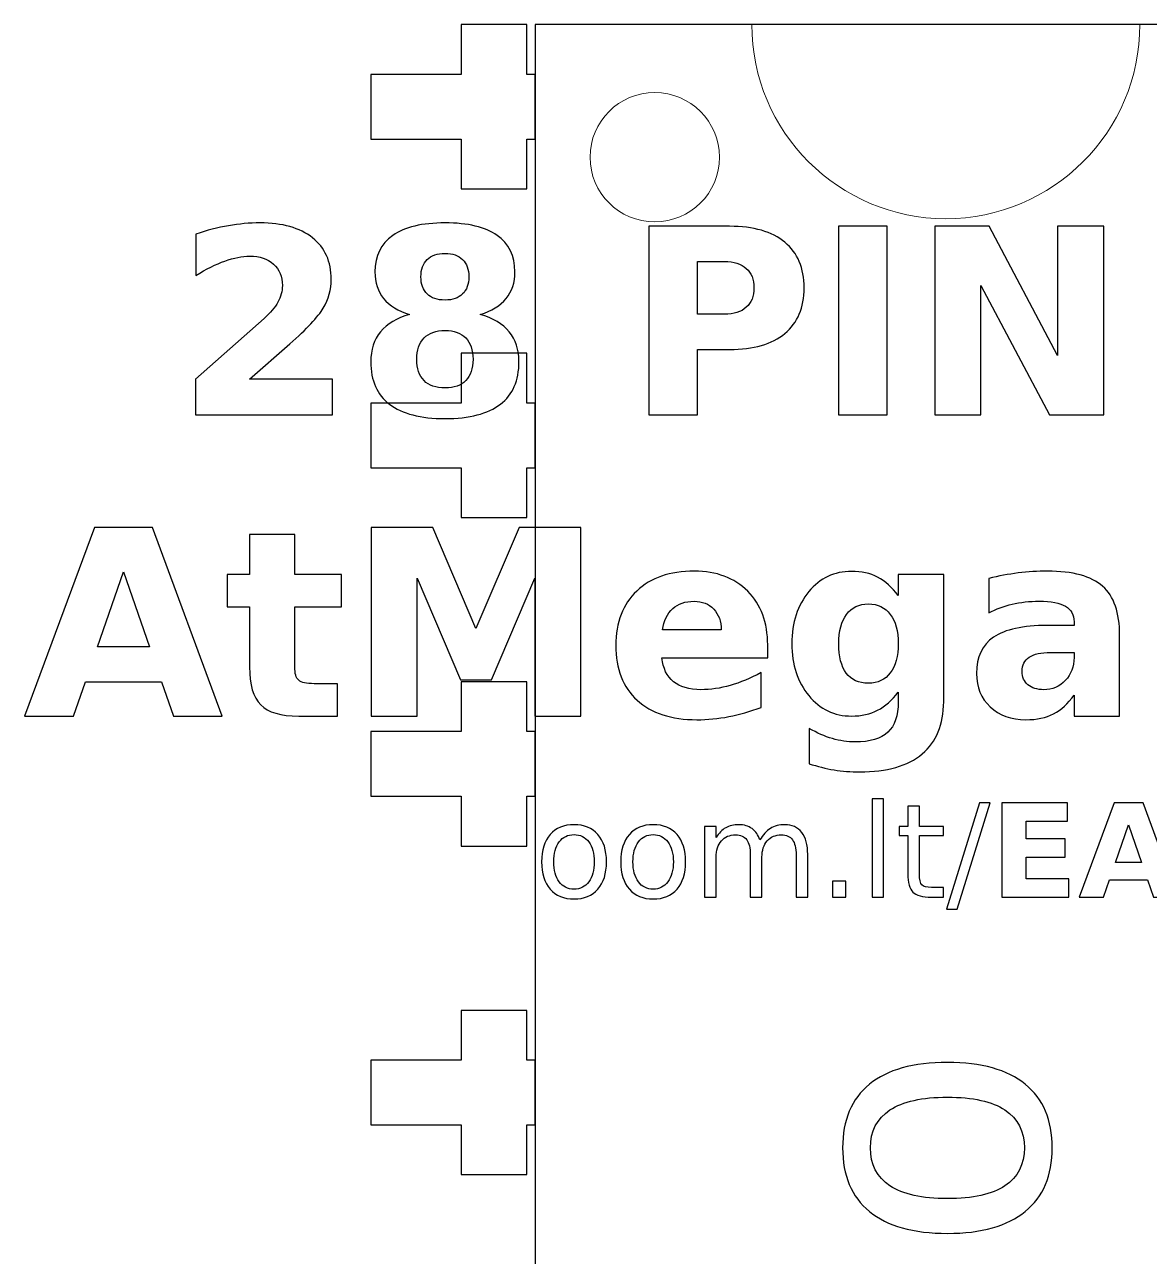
# Model space of a CAD drawing. Header units: centimetres. Extents: x -11.21 to -9.79, y -16.56 to -13.14.
# Drawn here: x -11.212 to -10.343, y -14.088 to -13.135 of the extents above; entities that cross this region are included whole.
import ezdxf

# ---------------------------------------------------------------- set-up
doc = ezdxf.new("R2010")
doc.units = ezdxf.units.CM
doc.header["$MEASUREMENT"] = 0
doc.layers.add('Layer 1', color=7, linetype='Continuous')

msp = doc.modelspace()

# ---------------------------------------------------------------- linework, layer by layer
at = {"layer": 'Layer 1', "color": 250, "lineweight": 9}
msp.add_ellipse((-10.725, -13.2379), major_axis=(0.05, 0), ratio=0.9998, dxfattribs=at)
at = {"layer": 'Layer 1', "color": 250, "lineweight": 25}
for points, knots in [([(-10.82385, -13.26242), (-10.82385, -13.26242), (-10.87465, -13.26242), (-10.87465, -13.26242), (-10.87465, -13.26242), (-10.87465, -13.26242), (-10.87465, -13.22392), (-10.87465, -13.22392), (-10.87465, -13.22392), (-10.87465, -13.22392), (-10.9445, -13.22392), (-10.9445, -13.22392), (-10.9445, -13.22392), (-10.9445, -13.22392), (-10.9445, -13.17392), (-10.9445, -13.17392), (-10.9445, -13.17392), (-10.9445, -13.17392), (-10.87465, -13.17392), (-10.87465, -13.17392), (-10.87465, -13.17392), (-10.87465, -13.17392), (-10.87465, -13.13542), (-10.87465, -13.13542), (-10.87465, -13.13542), (-10.87465, -13.13542), (-10.82385, -13.13542), (-10.82385, -13.13542), (-10.82385, -13.13542), (-10.82385, -13.13542), (-10.82385, -13.17392), (-10.82385, -13.17392), (-10.82385, -13.17392), (-10.82385, -13.17392), (-10.8175, -13.17392), (-10.8175, -13.17392), (-10.8175, -13.17392), (-10.8175, -13.17392), (-10.8175, -13.22392), (-10.8175, -13.22392), (-10.8175, -13.22392), (-10.8175, -13.22392), (-10.82385, -13.22392), (-10.82385, -13.22392), (-10.82385, -13.22392), (-10.82385, -13.22392), (-10.82385, -13.26242), (-10.82385, -13.26242)], [0, 0, 0, 0, 0.083333, 0.083333, 0.083333, 0.083333, 0.166667, 0.166667, 0.166667, 0.166667, 0.25, 0.25, 0.25, 0.25, 0.333333, 0.333333, 0.333333, 0.333333, 0.416667, 0.416667, 0.416667, 0.416667, 0.5, 0.5, 0.5, 0.5, 0.583333, 0.583333, 0.583333, 0.583333, 0.666667, 0.666667, 0.666667, 0.666667, 0.75, 0.75, 0.75, 0.75, 0.833333, 0.833333, 0.833333, 0.833333, 0.916667, 0.916667, 0.916667, 0.916667, 1, 1, 1, 1]), ([(-10.8175, -13.13542), (-10.8175, -13.13542), (-10.18251, -13.13542), (-10.18251, -13.13542), (-10.18251, -13.13542), (-10.18251, -13.13542), (-10.18251, -16.5644), (-10.18251, -16.5644), (-10.18251, -16.5644), (-10.18251, -16.5644), (-10.8175, -16.5644), (-10.8175, -16.5644), (-10.8175, -16.5644), (-10.8175, -16.5644), (-10.8175, -13.13542), (-10.8175, -13.13542)], [0, 0, 0, 0, 0.25, 0.25, 0.25, 0.25, 0.5, 0.5, 0.5, 0.5, 0.75, 0.75, 0.75, 0.75, 1, 1, 1, 1]), ([(-10.82385, -13.51642), (-10.82385, -13.51642), (-10.87465, -13.51642), (-10.87465, -13.51642), (-10.87465, -13.51642), (-10.87465, -13.51642), (-10.87465, -13.47792), (-10.87465, -13.47792), (-10.87465, -13.47792), (-10.87465, -13.47792), (-10.9445, -13.47792), (-10.9445, -13.47792), (-10.9445, -13.47792), (-10.9445, -13.47792), (-10.9445, -13.42792), (-10.9445, -13.42792), (-10.9445, -13.42792), (-10.9445, -13.42792), (-10.87465, -13.42792), (-10.87465, -13.42792), (-10.87465, -13.42792), (-10.87465, -13.42792), (-10.87465, -13.38942), (-10.87465, -13.38942), (-10.87465, -13.38942), (-10.87465, -13.38942), (-10.82385, -13.38942), (-10.82385, -13.38942), (-10.82385, -13.38942), (-10.82385, -13.38942), (-10.82385, -13.42792), (-10.82385, -13.42792), (-10.82385, -13.42792), (-10.82385, -13.42792), (-10.8175, -13.42792), (-10.8175, -13.42792), (-10.8175, -13.42792), (-10.8175, -13.42792), (-10.8175, -13.47792), (-10.8175, -13.47792), (-10.8175, -13.47792), (-10.8175, -13.47792), (-10.82385, -13.47792), (-10.82385, -13.47792), (-10.82385, -13.47792), (-10.82385, -13.47792), (-10.82385, -13.51642), (-10.82385, -13.51642)], [0, 0, 0, 0, 0.083333, 0.083333, 0.083333, 0.083333, 0.166667, 0.166667, 0.166667, 0.166667, 0.25, 0.25, 0.25, 0.25, 0.333333, 0.333333, 0.333333, 0.333333, 0.416667, 0.416667, 0.416667, 0.416667, 0.5, 0.5, 0.5, 0.5, 0.583333, 0.583333, 0.583333, 0.583333, 0.666667, 0.666667, 0.666667, 0.666667, 0.75, 0.75, 0.75, 0.75, 0.833333, 0.833333, 0.833333, 0.833333, 0.916667, 0.916667, 0.916667, 0.916667, 1, 1, 1, 1]), ([(-10.82385, -13.77042), (-10.82385, -13.77042), (-10.87465, -13.77042), (-10.87465, -13.77042), (-10.87465, -13.77042), (-10.87465, -13.77042), (-10.87465, -13.73192), (-10.87465, -13.73192), (-10.87465, -13.73192), (-10.87465, -13.73192), (-10.9445, -13.73192), (-10.9445, -13.73192), (-10.9445, -13.73192), (-10.9445, -13.73192), (-10.9445, -13.68192), (-10.9445, -13.68192), (-10.9445, -13.68192), (-10.9445, -13.68192), (-10.87465, -13.68192), (-10.87465, -13.68192), (-10.87465, -13.68192), (-10.87465, -13.68192), (-10.87465, -13.64342), (-10.87465, -13.64342), (-10.87465, -13.64342), (-10.87465, -13.64342), (-10.82385, -13.64342), (-10.82385, -13.64342), (-10.82385, -13.64342), (-10.82385, -13.64342), (-10.82385, -13.68192), (-10.82385, -13.68192), (-10.82385, -13.68192), (-10.82385, -13.68192), (-10.8175, -13.68192), (-10.8175, -13.68192), (-10.8175, -13.68192), (-10.8175, -13.68192), (-10.8175, -13.73192), (-10.8175, -13.73192), (-10.8175, -13.73192), (-10.8175, -13.73192), (-10.82385, -13.73192), (-10.82385, -13.73192), (-10.82385, -13.73192), (-10.82385, -13.73192), (-10.82385, -13.77042), (-10.82385, -13.77042)], [0, 0, 0, 0, 0.083333, 0.083333, 0.083333, 0.083333, 0.166667, 0.166667, 0.166667, 0.166667, 0.25, 0.25, 0.25, 0.25, 0.333333, 0.333333, 0.333333, 0.333333, 0.416667, 0.416667, 0.416667, 0.416667, 0.5, 0.5, 0.5, 0.5, 0.583333, 0.583333, 0.583333, 0.583333, 0.666667, 0.666667, 0.666667, 0.666667, 0.75, 0.75, 0.75, 0.75, 0.833333, 0.833333, 0.833333, 0.833333, 0.916667, 0.916667, 0.916667, 0.916667, 1, 1, 1, 1]), ([(-10.82385, -14.02442), (-10.82385, -14.02442), (-10.87465, -14.02442), (-10.87465, -14.02442), (-10.87465, -14.02442), (-10.87465, -14.02442), (-10.87465, -13.98592), (-10.87465, -13.98592), (-10.87465, -13.98592), (-10.87465, -13.98592), (-10.9445, -13.98592), (-10.9445, -13.98592), (-10.9445, -13.98592), (-10.9445, -13.98592), (-10.9445, -13.93592), (-10.9445, -13.93592), (-10.9445, -13.93592), (-10.9445, -13.93592), (-10.87465, -13.93592), (-10.87465, -13.93592), (-10.87465, -13.93592), (-10.87465, -13.93592), (-10.87465, -13.89742), (-10.87465, -13.89742), (-10.87465, -13.89742), (-10.87465, -13.89742), (-10.82385, -13.89742), (-10.82385, -13.89742), (-10.82385, -13.89742), (-10.82385, -13.89742), (-10.82385, -13.93592), (-10.82385, -13.93592), (-10.82385, -13.93592), (-10.82385, -13.93592), (-10.8175, -13.93592), (-10.8175, -13.93592), (-10.8175, -13.93592), (-10.8175, -13.93592), (-10.8175, -13.98592), (-10.8175, -13.98592), (-10.8175, -13.98592), (-10.8175, -13.98592), (-10.82385, -13.98592), (-10.82385, -13.98592), (-10.82385, -13.98592), (-10.82385, -13.98592), (-10.82385, -14.02442), (-10.82385, -14.02442)], [0, 0, 0, 0, 0.083333, 0.083333, 0.083333, 0.083333, 0.166667, 0.166667, 0.166667, 0.166667, 0.25, 0.25, 0.25, 0.25, 0.333333, 0.333333, 0.333333, 0.333333, 0.416667, 0.416667, 0.416667, 0.416667, 0.5, 0.5, 0.5, 0.5, 0.583333, 0.583333, 0.583333, 0.583333, 0.666667, 0.666667, 0.666667, 0.666667, 0.75, 0.75, 0.75, 0.75, 0.833333, 0.833333, 0.833333, 0.833333, 0.916667, 0.916667, 0.916667, 0.916667, 1, 1, 1, 1])]:
    msp.add_open_spline(points, degree=3, knots=knots, dxfattribs=at)
at = {"layer": 'Layer 1', "color": 250, "lineweight": 9}
msp.add_open_spline([(-10.5, -13.13542), (-10.5, -13.13542), (-10.35001, -13.13542), (-10.35001, -13.13542), (-10.35001, -13.13542), (-10.35001, -13.21824), (-10.4172, -13.28544), (-10.5, -13.28544), (-10.5, -13.28544), (-10.58281, -13.28544), (-10.65, -13.21824), (-10.65, -13.13542), (-10.65, -13.13542), (-10.65, -13.13542), (-10.5, -13.13542), (-10.5, -13.13542)], degree=3, knots=[0, 0, 0, 0, 0.25, 0.25, 0.25, 0.25, 0.5, 0.5, 0.5, 0.5, 0.75, 0.75, 0.75, 0.75, 1, 1, 1, 1], dxfattribs=at)
at = {"layer": 'Layer 1', "color": 7, "lineweight": 25}
for points, knots in [([(-11.03828, -13.40948), (-11.03828, -13.40948), (-10.97411, -13.40948), (-10.97411, -13.40948), (-10.97411, -13.40948), (-10.97411, -13.40948), (-10.97411, -13.43711), (-10.97411, -13.43711), (-10.97411, -13.43711), (-10.97411, -13.43711), (-11.08008, -13.43711), (-11.08008, -13.43711), (-11.08008, -13.43711), (-11.08008, -13.43711), (-11.08008, -13.40948), (-11.08008, -13.40948), (-11.08008, -13.40948), (-11.08008, -13.40948), (-11.02684, -13.36251), (-11.02684, -13.36251), (-11.02684, -13.36251), (-11.02208, -13.35821), (-11.01858, -13.35401), (-11.01631, -13.34991), (-11.01631, -13.34991), (-11.01401, -13.34581), (-11.01288, -13.34154), (-11.01288, -13.33711), (-11.01288, -13.33711), (-11.01288, -13.33028), (-11.01518, -13.32478), (-11.01978, -13.32061), (-11.01978, -13.32061), (-11.02434, -13.31644), (-11.03044, -13.31438), (-11.03808, -13.31438), (-11.03808, -13.31438), (-11.04394, -13.31438), (-11.05034, -13.31564), (-11.05731, -13.31814), (-11.05731, -13.31814), (-11.06428, -13.32064), (-11.07174, -13.32438), (-11.07968, -13.32931), (-11.07968, -13.32931), (-11.07968, -13.32931), (-11.07968, -13.29728), (-11.07968, -13.29728), (-11.07968, -13.29728), (-11.07121, -13.29448), (-11.06284, -13.29234), (-11.05458, -13.29088), (-11.05458, -13.29088), (-11.04631, -13.28941), (-11.03821, -13.28868), (-11.03024, -13.28868), (-11.03024, -13.28868), (-11.01281, -13.28868), (-10.99924, -13.29251), (-10.98958, -13.30021), (-10.98958, -13.30021), (-10.97991, -13.30788), (-10.97508, -13.31858), (-10.97508, -13.33234), (-10.97508, -13.33234), (-10.97508, -13.34028), (-10.97714, -13.34768), (-10.98124, -13.35454), (-10.98124, -13.35454), (-10.98534, -13.36141), (-10.99398, -13.37061), (-11.00711, -13.38214), (-11.00711, -13.38214), (-11.00711, -13.38214), (-11.03828, -13.40948), (-11.03828, -13.40948)], [0, 0, 0, 0, 0.052632, 0.052632, 0.052632, 0.052632, 0.105263, 0.105263, 0.105263, 0.105263, 0.157895, 0.157895, 0.157895, 0.157895, 0.210526, 0.210526, 0.210526, 0.210526, 0.263158, 0.263158, 0.263158, 0.263158, 0.315789, 0.315789, 0.315789, 0.315789, 0.368421, 0.368421, 0.368421, 0.368421, 0.421053, 0.421053, 0.421053, 0.421053, 0.473684, 0.473684, 0.473684, 0.473684, 0.526316, 0.526316, 0.526316, 0.526316, 0.578947, 0.578947, 0.578947, 0.578947, 0.631579, 0.631579, 0.631579, 0.631579, 0.684211, 0.684211, 0.684211, 0.684211, 0.736842, 0.736842, 0.736842, 0.736842, 0.789474, 0.789474, 0.789474, 0.789474, 0.842105, 0.842105, 0.842105, 0.842105, 0.894737, 0.894737, 0.894737, 0.894737, 0.947368, 0.947368, 0.947368, 0.947368, 1, 1, 1, 1]), ([(-10.91457, -13.35948), (-10.92341, -13.35681), (-10.93007, -13.35271), (-10.93457, -13.34718), (-10.93457, -13.34718), (-10.93907, -13.34164), (-10.94131, -13.33474), (-10.94131, -13.32648), (-10.94131, -13.32648), (-10.94131, -13.31418), (-10.93671, -13.30478), (-10.92754, -13.29834), (-10.92754, -13.29834), (-10.91837, -13.29191), (-10.90487, -13.28868), (-10.88711, -13.28868), (-10.88711, -13.28868), (-10.86947, -13.28868), (-10.85604, -13.29188), (-10.84687, -13.29831), (-10.84687, -13.29831), (-10.83771, -13.30471), (-10.83311, -13.31411), (-10.83311, -13.32648), (-10.83311, -13.32648), (-10.83311, -13.33474), (-10.83537, -13.34164), (-10.83987, -13.34718), (-10.83987, -13.34718), (-10.84441, -13.35271), (-10.85111, -13.35681), (-10.85994, -13.35948), (-10.85994, -13.35948), (-10.85004, -13.36221), (-10.84257, -13.36664), (-10.83754, -13.37281), (-10.83754, -13.37281), (-10.83251, -13.37894), (-10.82997, -13.38671), (-10.82997, -13.39611), (-10.82997, -13.39611), (-10.82997, -13.41054), (-10.83477, -13.42148), (-10.84437, -13.42884), (-10.84437, -13.42884), (-10.85397, -13.43624), (-10.86824, -13.43994), (-10.88711, -13.43994), (-10.88711, -13.43994), (-10.90607, -13.43994), (-10.92037, -13.43624), (-10.93004, -13.42884), (-10.93004, -13.42884), (-10.93971, -13.42148), (-10.94454, -13.41054), (-10.94454, -13.39611), (-10.94454, -13.39611), (-10.94454, -13.38671), (-10.94201, -13.37894), (-10.93697, -13.37281), (-10.93697, -13.37281), (-10.93194, -13.36664), (-10.92447, -13.36221), (-10.91457, -13.35948)], [0, 0, 0, 0, 0.0625, 0.0625, 0.0625, 0.0625, 0.125, 0.125, 0.125, 0.125, 0.1875, 0.1875, 0.1875, 0.1875, 0.25, 0.25, 0.25, 0.25, 0.3125, 0.3125, 0.3125, 0.3125, 0.375, 0.375, 0.375, 0.375, 0.4375, 0.4375, 0.4375, 0.4375, 0.5, 0.5, 0.5, 0.5, 0.5625, 0.5625, 0.5625, 0.5625, 0.625, 0.625, 0.625, 0.625, 0.6875, 0.6875, 0.6875, 0.6875, 0.75, 0.75, 0.75, 0.75, 0.8125, 0.8125, 0.8125, 0.8125, 0.875, 0.875, 0.875, 0.875, 0.9375, 0.9375, 0.9375, 0.9375, 1, 1, 1, 1]), ([(-10.72957, -13.29131), (-10.72957, -13.29131), (-10.66717, -13.29131), (-10.66717, -13.29131), (-10.66717, -13.29131), (-10.64861, -13.29131), (-10.63437, -13.29544), (-10.62444, -13.30368), (-10.62444, -13.30368), (-10.61451, -13.31191), (-10.60954, -13.32364), (-10.60954, -13.33888), (-10.60954, -13.33888), (-10.60954, -13.35414), (-10.61451, -13.36591), (-10.62444, -13.37414), (-10.62444, -13.37414), (-10.63437, -13.38238), (-10.64861, -13.38651), (-10.66717, -13.38651), (-10.66717, -13.38651), (-10.66717, -13.38651), (-10.69197, -13.38651), (-10.69197, -13.38651), (-10.69197, -13.38651), (-10.69197, -13.38651), (-10.69197, -13.43711), (-10.69197, -13.43711), (-10.69197, -13.43711), (-10.69197, -13.43711), (-10.72957, -13.43711), (-10.72957, -13.43711), (-10.72957, -13.43711), (-10.72957, -13.43711), (-10.72957, -13.29131), (-10.72957, -13.29131)], [0, 0, 0, 0, 0.111111, 0.111111, 0.111111, 0.111111, 0.222222, 0.222222, 0.222222, 0.222222, 0.333333, 0.333333, 0.333333, 0.333333, 0.444444, 0.444444, 0.444444, 0.444444, 0.555556, 0.555556, 0.555556, 0.555556, 0.666667, 0.666667, 0.666667, 0.666667, 0.777778, 0.777778, 0.777778, 0.777778, 0.888889, 0.888889, 0.888889, 0.888889, 1, 1, 1, 1]), ([(-10.583, -13.29131), (-10.583, -13.29131), (-10.5454, -13.29131), (-10.5454, -13.29131), (-10.5454, -13.29131), (-10.5454, -13.29131), (-10.5454, -13.43711), (-10.5454, -13.43711), (-10.5454, -13.43711), (-10.5454, -13.43711), (-10.583, -13.43711), (-10.583, -13.43711), (-10.583, -13.43711), (-10.583, -13.43711), (-10.583, -13.29131), (-10.583, -13.29131)], [0, 0, 0, 0, 0.25, 0.25, 0.25, 0.25, 0.5, 0.5, 0.5, 0.5, 0.75, 0.75, 0.75, 0.75, 1, 1, 1, 1]), ([(-10.5086, -13.29131), (-10.5086, -13.29131), (-10.4666, -13.29131), (-10.4666, -13.29131), (-10.4666, -13.29131), (-10.4666, -13.29131), (-10.41357, -13.39131), (-10.41357, -13.39131), (-10.41357, -13.39131), (-10.41357, -13.39131), (-10.41357, -13.29131), (-10.41357, -13.29131), (-10.41357, -13.29131), (-10.41357, -13.29131), (-10.37794, -13.29131), (-10.37794, -13.29131), (-10.37794, -13.29131), (-10.37794, -13.29131), (-10.37794, -13.43711), (-10.37794, -13.43711), (-10.37794, -13.43711), (-10.37794, -13.43711), (-10.41994, -13.43711), (-10.41994, -13.43711), (-10.41994, -13.43711), (-10.41994, -13.43711), (-10.47297, -13.33711), (-10.47297, -13.33711), (-10.47297, -13.33711), (-10.47297, -13.33711), (-10.47297, -13.43711), (-10.47297, -13.43711), (-10.47297, -13.43711), (-10.47297, -13.43711), (-10.5086, -13.43711), (-10.5086, -13.43711), (-10.5086, -13.43711), (-10.5086, -13.43711), (-10.5086, -13.29131), (-10.5086, -13.29131)], [0, 0, 0, 0, 0.1, 0.1, 0.1, 0.1, 0.2, 0.2, 0.2, 0.2, 0.3, 0.3, 0.3, 0.3, 0.4, 0.4, 0.4, 0.4, 0.5, 0.5, 0.5, 0.5, 0.6, 0.6, 0.6, 0.6, 0.7, 0.7, 0.7, 0.7, 0.8, 0.8, 0.8, 0.8, 0.9, 0.9, 0.9, 0.9, 1, 1, 1, 1]), ([(-10.90577, -13.33028), (-10.90577, -13.33608), (-10.90417, -13.34054), (-10.90094, -13.34364), (-10.90094, -13.34364), (-10.89771, -13.34678), (-10.89311, -13.34834), (-10.88711, -13.34834), (-10.88711, -13.34834), (-10.88124, -13.34834), (-10.87671, -13.34678), (-10.87354, -13.34364), (-10.87354, -13.34364), (-10.87034, -13.34054), (-10.86874, -13.33608), (-10.86874, -13.33028), (-10.86874, -13.33028), (-10.86874, -13.32448), (-10.87034, -13.32004), (-10.87354, -13.31694), (-10.87354, -13.31694), (-10.87671, -13.31384), (-10.88124, -13.31231), (-10.88711, -13.31231), (-10.88711, -13.31231), (-10.89311, -13.31231), (-10.89771, -13.31388), (-10.90094, -13.31701), (-10.90094, -13.31701), (-10.90417, -13.32011), (-10.90577, -13.32454), (-10.90577, -13.33028)], [0, 0, 0, 0, 0.125, 0.125, 0.125, 0.125, 0.25, 0.25, 0.25, 0.25, 0.375, 0.375, 0.375, 0.375, 0.5, 0.5, 0.5, 0.5, 0.625, 0.625, 0.625, 0.625, 0.75, 0.75, 0.75, 0.75, 0.875, 0.875, 0.875, 0.875, 1, 1, 1, 1]), ([(-10.69197, -13.31854), (-10.69197, -13.31854), (-10.69197, -13.35928), (-10.69197, -13.35928), (-10.69197, -13.35928), (-10.69197, -13.35928), (-10.67117, -13.35928), (-10.67117, -13.35928), (-10.67117, -13.35928), (-10.66387, -13.35928), (-10.65824, -13.35751), (-10.65427, -13.35394), (-10.65427, -13.35394), (-10.65031, -13.35041), (-10.64831, -13.34538), (-10.64831, -13.33888), (-10.64831, -13.33888), (-10.64831, -13.33234), (-10.65031, -13.32734), (-10.65427, -13.32381), (-10.65427, -13.32381), (-10.65824, -13.32031), (-10.66387, -13.31854), (-10.67117, -13.31854), (-10.67117, -13.31854), (-10.67117, -13.31854), (-10.69197, -13.31854), (-10.69197, -13.31854)], [0, 0, 0, 0, 0.142857, 0.142857, 0.142857, 0.142857, 0.285714, 0.285714, 0.285714, 0.285714, 0.428571, 0.428571, 0.428571, 0.428571, 0.571429, 0.571429, 0.571429, 0.571429, 0.714286, 0.714286, 0.714286, 0.714286, 0.857143, 0.857143, 0.857143, 0.857143, 1, 1, 1, 1]), ([(-10.88711, -13.37188), (-10.89414, -13.37188), (-10.89957, -13.37381), (-10.90334, -13.37764), (-10.90334, -13.37764), (-10.90711, -13.38148), (-10.90901, -13.38698), (-10.90901, -13.39414), (-10.90901, -13.39414), (-10.90901, -13.40131), (-10.90711, -13.40678), (-10.90334, -13.41061), (-10.90334, -13.41061), (-10.89957, -13.41441), (-10.89414, -13.41631), (-10.88711, -13.41631), (-10.88711, -13.41631), (-10.88014, -13.41631), (-10.87481, -13.41441), (-10.87107, -13.41061), (-10.87107, -13.41061), (-10.86737, -13.40678), (-10.86551, -13.40131), (-10.86551, -13.39414), (-10.86551, -13.39414), (-10.86551, -13.38691), (-10.86737, -13.38141), (-10.87107, -13.37758), (-10.87107, -13.37758), (-10.87481, -13.37378), (-10.88014, -13.37188), (-10.88711, -13.37188)], [0, 0, 0, 0, 0.125, 0.125, 0.125, 0.125, 0.25, 0.25, 0.25, 0.25, 0.375, 0.375, 0.375, 0.375, 0.5, 0.5, 0.5, 0.5, 0.625, 0.625, 0.625, 0.625, 0.75, 0.75, 0.75, 0.75, 0.875, 0.875, 0.875, 0.875, 1, 1, 1, 1]), ([(-11.10626, -13.64338), (-11.10626, -13.64338), (-11.16506, -13.64338), (-11.16506, -13.64338), (-11.16506, -13.64338), (-11.16506, -13.64338), (-11.17432, -13.66991), (-11.17432, -13.66991), (-11.17432, -13.66991), (-11.17432, -13.66991), (-11.21212, -13.66991), (-11.21212, -13.66991), (-11.21212, -13.66991), (-11.21212, -13.66991), (-11.15812, -13.52411), (-11.15812, -13.52411), (-11.15812, -13.52411), (-11.15812, -13.52411), (-11.11329, -13.52411), (-11.11329, -13.52411), (-11.11329, -13.52411), (-11.11329, -13.52411), (-11.05929, -13.66991), (-11.05929, -13.66991), (-11.05929, -13.66991), (-11.05929, -13.66991), (-11.09709, -13.66991), (-11.09709, -13.66991), (-11.09709, -13.66991), (-11.09709, -13.66991), (-11.10626, -13.64338), (-11.10626, -13.64338)], [0, 0, 0, 0, 0.125, 0.125, 0.125, 0.125, 0.25, 0.25, 0.25, 0.25, 0.375, 0.375, 0.375, 0.375, 0.5, 0.5, 0.5, 0.5, 0.625, 0.625, 0.625, 0.625, 0.75, 0.75, 0.75, 0.75, 0.875, 0.875, 0.875, 0.875, 1, 1, 1, 1]), ([(-11.00329, -13.52948), (-11.00329, -13.52948), (-11.00329, -13.56054), (-11.00329, -13.56054), (-11.00329, -13.56054), (-11.00329, -13.56054), (-10.96726, -13.56054), (-10.96726, -13.56054), (-10.96726, -13.56054), (-10.96726, -13.56054), (-10.96726, -13.58554), (-10.96726, -13.58554), (-10.96726, -13.58554), (-10.96726, -13.58554), (-11.00329, -13.58554), (-11.00329, -13.58554), (-11.00329, -13.58554), (-11.00329, -13.58554), (-11.00329, -13.63191), (-11.00329, -13.63191), (-11.00329, -13.63191), (-11.00329, -13.63701), (-11.00229, -13.64044), (-11.00026, -13.64221), (-11.00026, -13.64221), (-10.99826, -13.64401), (-10.99426, -13.64491), (-10.98826, -13.64491), (-10.98826, -13.64491), (-10.98826, -13.64491), (-10.97029, -13.64491), (-10.97029, -13.64491), (-10.97029, -13.64491), (-10.97029, -13.64491), (-10.97029, -13.66991), (-10.97029, -13.66991), (-10.97029, -13.66991), (-10.97029, -13.66991), (-11.00026, -13.66991), (-11.00026, -13.66991), (-11.00026, -13.66991), (-11.01406, -13.66991), (-11.02386, -13.66704), (-11.02962, -13.66128), (-11.02962, -13.66128), (-11.03539, -13.65551), (-11.03826, -13.64571), (-11.03826, -13.63191), (-11.03826, -13.63191), (-11.03826, -13.63191), (-11.03826, -13.58554), (-11.03826, -13.58554), (-11.03826, -13.58554), (-11.03826, -13.58554), (-11.05562, -13.58554), (-11.05562, -13.58554), (-11.05562, -13.58554), (-11.05562, -13.58554), (-11.05562, -13.56054), (-11.05562, -13.56054), (-11.05562, -13.56054), (-11.05562, -13.56054), (-11.03826, -13.56054), (-11.03826, -13.56054), (-11.03826, -13.56054), (-11.03826, -13.56054), (-11.03826, -13.52948), (-11.03826, -13.52948), (-11.03826, -13.52948), (-11.03826, -13.52948), (-11.00329, -13.52948), (-11.00329, -13.52948)], [0, 0, 0, 0, 0.055556, 0.055556, 0.055556, 0.055556, 0.111111, 0.111111, 0.111111, 0.111111, 0.166667, 0.166667, 0.166667, 0.166667, 0.222222, 0.222222, 0.222222, 0.222222, 0.277778, 0.277778, 0.277778, 0.277778, 0.333333, 0.333333, 0.333333, 0.333333, 0.388889, 0.388889, 0.388889, 0.388889, 0.444444, 0.444444, 0.444444, 0.444444, 0.5, 0.5, 0.5, 0.5, 0.555556, 0.555556, 0.555556, 0.555556, 0.611111, 0.611111, 0.611111, 0.611111, 0.666667, 0.666667, 0.666667, 0.666667, 0.722222, 0.722222, 0.722222, 0.722222, 0.777778, 0.777778, 0.777778, 0.777778, 0.833333, 0.833333, 0.833333, 0.833333, 0.888889, 0.888889, 0.888889, 0.888889, 0.944444, 0.944444, 0.944444, 0.944444, 1, 1, 1, 1]), ([(-10.94432, -13.52411), (-10.94432, -13.52411), (-10.89649, -13.52411), (-10.89649, -13.52411), (-10.89649, -13.52411), (-10.89649, -13.52411), (-10.86326, -13.60214), (-10.86326, -13.60214), (-10.86326, -13.60214), (-10.86326, -13.60214), (-10.82986, -13.52411), (-10.82986, -13.52411), (-10.82986, -13.52411), (-10.82986, -13.52411), (-10.78212, -13.52411), (-10.78212, -13.52411), (-10.78212, -13.52411), (-10.78212, -13.52411), (-10.78212, -13.66991), (-10.78212, -13.66991), (-10.78212, -13.66991), (-10.78212, -13.66991), (-10.81766, -13.66991), (-10.81766, -13.66991), (-10.81766, -13.66991), (-10.81766, -13.66991), (-10.81766, -13.56328), (-10.81766, -13.56328), (-10.81766, -13.56328), (-10.81766, -13.56328), (-10.85126, -13.64188), (-10.85126, -13.64188), (-10.85126, -13.64188), (-10.85126, -13.64188), (-10.87509, -13.64188), (-10.87509, -13.64188), (-10.87509, -13.64188), (-10.87509, -13.64188), (-10.90869, -13.56328), (-10.90869, -13.56328), (-10.90869, -13.56328), (-10.90869, -13.56328), (-10.90869, -13.66991), (-10.90869, -13.66991), (-10.90869, -13.66991), (-10.90869, -13.66991), (-10.94432, -13.66991), (-10.94432, -13.66991), (-10.94432, -13.66991), (-10.94432, -13.66991), (-10.94432, -13.52411), (-10.94432, -13.52411)], [0, 0, 0, 0, 0.076923, 0.076923, 0.076923, 0.076923, 0.153846, 0.153846, 0.153846, 0.153846, 0.230769, 0.230769, 0.230769, 0.230769, 0.307692, 0.307692, 0.307692, 0.307692, 0.384615, 0.384615, 0.384615, 0.384615, 0.461538, 0.461538, 0.461538, 0.461538, 0.538462, 0.538462, 0.538462, 0.538462, 0.615385, 0.615385, 0.615385, 0.615385, 0.692308, 0.692308, 0.692308, 0.692308, 0.769231, 0.769231, 0.769231, 0.769231, 0.846154, 0.846154, 0.846154, 0.846154, 0.923077, 0.923077, 0.923077, 0.923077, 1, 1, 1, 1]), ([(-11.15569, -13.61631), (-11.15569, -13.61631), (-11.11572, -13.61631), (-11.11572, -13.61631), (-11.11572, -13.61631), (-11.11572, -13.61631), (-11.13566, -13.55831), (-11.13566, -13.55831), (-11.13566, -13.55831), (-11.13566, -13.55831), (-11.15569, -13.61631), (-11.15569, -13.61631)], [0, 0, 0, 0, 0.333333, 0.333333, 0.333333, 0.333333, 0.666667, 0.666667, 0.666667, 0.666667, 1, 1, 1, 1]), ([(-10.63769, -13.61494), (-10.63769, -13.61494), (-10.63769, -13.62491), (-10.63769, -13.62491), (-10.63769, -13.62491), (-10.63769, -13.62491), (-10.71943, -13.62491), (-10.71943, -13.62491), (-10.71943, -13.62491), (-10.71859, -13.63311), (-10.71563, -13.63924), (-10.71053, -13.64334), (-10.71053, -13.64334), (-10.70546, -13.64744), (-10.69836, -13.64951), (-10.68926, -13.64951), (-10.68926, -13.64951), (-10.68189, -13.64951), (-10.67436, -13.64841), (-10.66663, -13.64624), (-10.66663, -13.64624), (-10.65893, -13.64404), (-10.65099, -13.64074), (-10.64286, -13.63631), (-10.64286, -13.63631), (-10.64286, -13.63631), (-10.64286, -13.66328), (-10.64286, -13.66328), (-10.64286, -13.66328), (-10.65113, -13.66641), (-10.65939, -13.66874), (-10.66766, -13.67034), (-10.66766, -13.67034), (-10.67593, -13.67194), (-10.68419, -13.67274), (-10.69246, -13.67274), (-10.69246, -13.67274), (-10.71226, -13.67274), (-10.72763, -13.66771), (-10.73859, -13.65764), (-10.73859, -13.65764), (-10.74956, -13.64761), (-10.75506, -13.63348), (-10.75506, -13.61531), (-10.75506, -13.61531), (-10.75506, -13.59748), (-10.74966, -13.58348), (-10.73889, -13.57324), (-10.73889, -13.57324), (-10.72813, -13.56301), (-10.71329, -13.55791), (-10.69443, -13.55791), (-10.69443, -13.55791), (-10.67723, -13.55791), (-10.66349, -13.56308), (-10.65316, -13.57344), (-10.65316, -13.57344), (-10.64286, -13.58381), (-10.63769, -13.59764), (-10.63769, -13.61494)], [0, 0, 0, 0, 0.066667, 0.066667, 0.066667, 0.066667, 0.133333, 0.133333, 0.133333, 0.133333, 0.2, 0.2, 0.2, 0.2, 0.266667, 0.266667, 0.266667, 0.266667, 0.333333, 0.333333, 0.333333, 0.333333, 0.4, 0.4, 0.4, 0.4, 0.466667, 0.466667, 0.466667, 0.466667, 0.533333, 0.533333, 0.533333, 0.533333, 0.6, 0.6, 0.6, 0.6, 0.666667, 0.666667, 0.666667, 0.666667, 0.733333, 0.733333, 0.733333, 0.733333, 0.8, 0.8, 0.8, 0.8, 0.866667, 0.866667, 0.866667, 0.866667, 0.933333, 0.933333, 0.933333, 0.933333, 1, 1, 1, 1]), ([(-10.53683, -13.65134), (-10.54163, -13.65774), (-10.54696, -13.66241), (-10.55273, -13.66541), (-10.55273, -13.66541), (-10.55853, -13.66841), (-10.56523, -13.66991), (-10.57286, -13.66991), (-10.57286, -13.66991), (-10.5862, -13.66991), (-10.59723, -13.66464), (-10.60596, -13.65414), (-10.60596, -13.65414), (-10.61466, -13.64361), (-10.61903, -13.63021), (-10.61903, -13.61394), (-10.61903, -13.61394), (-10.61903, -13.59761), (-10.61466, -13.58421), (-10.60596, -13.57374), (-10.60596, -13.57374), (-10.59723, -13.56331), (-10.5862, -13.55808), (-10.57286, -13.55808), (-10.57286, -13.55808), (-10.56523, -13.55808), (-10.55853, -13.55958), (-10.55273, -13.56258), (-10.55273, -13.56258), (-10.54696, -13.56558), (-10.54163, -13.57028), (-10.53683, -13.57674), (-10.53683, -13.57674), (-10.53683, -13.57674), (-10.53683, -13.56054), (-10.53683, -13.56054), (-10.53683, -13.56054), (-10.53683, -13.56054), (-10.50166, -13.56054), (-10.50166, -13.56054), (-10.50166, -13.56054), (-10.50166, -13.56054), (-10.50166, -13.65888), (-10.50166, -13.65888), (-10.50166, -13.65888), (-10.50166, -13.67644), (-10.5072, -13.68988), (-10.5183, -13.69914), (-10.5183, -13.69914), (-10.5294, -13.70844), (-10.5455, -13.71308), (-10.5666, -13.71308), (-10.5666, -13.71308), (-10.57343, -13.71308), (-10.58003, -13.71254), (-10.58643, -13.71151), (-10.58643, -13.71151), (-10.5928, -13.71048), (-10.59923, -13.70888), (-10.60566, -13.70674), (-10.60566, -13.70674), (-10.60566, -13.70674), (-10.60566, -13.67951), (-10.60566, -13.67951), (-10.60566, -13.67951), (-10.59953, -13.68301), (-10.59356, -13.68564), (-10.5877, -13.68734), (-10.5877, -13.68734), (-10.58183, -13.68908), (-10.57596, -13.68994), (-10.57003, -13.68994), (-10.57003, -13.68994), (-10.55856, -13.68994), (-10.55016, -13.68744), (-10.54483, -13.68241), (-10.54483, -13.68241), (-10.5395, -13.67741), (-10.53683, -13.66954), (-10.53683, -13.65888), (-10.53683, -13.65888), (-10.53683, -13.65888), (-10.53683, -13.65134), (-10.53683, -13.65134)], [0, 0, 0, 0, 0.047619, 0.047619, 0.047619, 0.047619, 0.095238, 0.095238, 0.095238, 0.095238, 0.142857, 0.142857, 0.142857, 0.142857, 0.190476, 0.190476, 0.190476, 0.190476, 0.238095, 0.238095, 0.238095, 0.238095, 0.285714, 0.285714, 0.285714, 0.285714, 0.333333, 0.333333, 0.333333, 0.333333, 0.380952, 0.380952, 0.380952, 0.380952, 0.428571, 0.428571, 0.428571, 0.428571, 0.47619, 0.47619, 0.47619, 0.47619, 0.52381, 0.52381, 0.52381, 0.52381, 0.571429, 0.571429, 0.571429, 0.571429, 0.619048, 0.619048, 0.619048, 0.619048, 0.666667, 0.666667, 0.666667, 0.666667, 0.714286, 0.714286, 0.714286, 0.714286, 0.761905, 0.761905, 0.761905, 0.761905, 0.809524, 0.809524, 0.809524, 0.809524, 0.857143, 0.857143, 0.857143, 0.857143, 0.904762, 0.904762, 0.904762, 0.904762, 0.952381, 0.952381, 0.952381, 0.952381, 1, 1, 1, 1]), ([(-10.36563, -13.60748), (-10.36563, -13.60748), (-10.36563, -13.66991), (-10.36563, -13.66991), (-10.36563, -13.66991), (-10.36563, -13.66991), (-10.40089, -13.66991), (-10.40089, -13.66991), (-10.40089, -13.66991), (-10.40089, -13.66991), (-10.40089, -13.65371), (-10.40089, -13.65371), (-10.40089, -13.65371), (-10.40559, -13.66034), (-10.41086, -13.66518), (-10.41669, -13.66821), (-10.41669, -13.66821), (-10.42256, -13.67124), (-10.42969, -13.67274), (-10.43809, -13.67274), (-10.43809, -13.67274), (-10.44943, -13.67274), (-10.45859, -13.66944), (-10.46566, -13.66284), (-10.46566, -13.66284), (-10.47273, -13.65621), (-10.47626, -13.64764), (-10.47626, -13.63708), (-10.47626, -13.63708), (-10.47626, -13.62428), (-10.47186, -13.61484), (-10.46303, -13.60888), (-10.46303, -13.60888), (-10.45419, -13.60288), (-10.44036, -13.59988), (-10.42149, -13.59988), (-10.42149, -13.59988), (-10.42149, -13.59988), (-10.40089, -13.59988), (-10.40089, -13.59988), (-10.40089, -13.59988), (-10.40089, -13.59988), (-10.40089, -13.59714), (-10.40089, -13.59714), (-10.40089, -13.59714), (-10.40089, -13.59161), (-10.40306, -13.58758), (-10.40743, -13.58501), (-10.40743, -13.58501), (-10.41179, -13.58244), (-10.41859, -13.58114), (-10.42783, -13.58114), (-10.42783, -13.58114), (-10.43533, -13.58114), (-10.44229, -13.58188), (-10.44873, -13.58338), (-10.44873, -13.58338), (-10.45516, -13.58488), (-10.46116, -13.58714), (-10.46669, -13.59014), (-10.46669, -13.59014), (-10.46669, -13.59014), (-10.46669, -13.56348), (-10.46669, -13.56348), (-10.46669, -13.56348), (-10.45919, -13.56164), (-10.45169, -13.56028), (-10.44413, -13.55931), (-10.44413, -13.55931), (-10.43659, -13.55838), (-10.42903, -13.55791), (-10.42149, -13.55791), (-10.42149, -13.55791), (-10.40176, -13.55791), (-10.38753, -13.56181), (-10.37876, -13.56958), (-10.37876, -13.56958), (-10.36999, -13.57734), (-10.36563, -13.58998), (-10.36563, -13.60748)], [0, 0, 0, 0, 0.05, 0.05, 0.05, 0.05, 0.1, 0.1, 0.1, 0.1, 0.15, 0.15, 0.15, 0.15, 0.2, 0.2, 0.2, 0.2, 0.25, 0.25, 0.25, 0.25, 0.3, 0.3, 0.3, 0.3, 0.35, 0.35, 0.35, 0.35, 0.4, 0.4, 0.4, 0.4, 0.45, 0.45, 0.45, 0.45, 0.5, 0.5, 0.5, 0.5, 0.55, 0.55, 0.55, 0.55, 0.6, 0.6, 0.6, 0.6, 0.65, 0.65, 0.65, 0.65, 0.7, 0.7, 0.7, 0.7, 0.75, 0.75, 0.75, 0.75, 0.8, 0.8, 0.8, 0.8, 0.85, 0.85, 0.85, 0.85, 0.9, 0.9, 0.9, 0.9, 0.95, 0.95, 0.95, 0.95, 1, 1, 1, 1]), ([(-10.67363, -13.60334), (-10.67363, -13.59668), (-10.67556, -13.59134), (-10.67943, -13.58724), (-10.67943, -13.58724), (-10.68333, -13.58318), (-10.68836, -13.58114), (-10.69463, -13.58114), (-10.69463, -13.58114), (-10.70139, -13.58114), (-10.70689, -13.58304), (-10.71113, -13.58688), (-10.71113, -13.58688), (-10.71536, -13.59068), (-10.71799, -13.59618), (-10.71903, -13.60334), (-10.71903, -13.60334), (-10.71903, -13.60334), (-10.67363, -13.60334), (-10.67363, -13.60334)], [0, 0, 0, 0, 0.2, 0.2, 0.2, 0.2, 0.4, 0.4, 0.4, 0.4, 0.6, 0.6, 0.6, 0.6, 0.8, 0.8, 0.8, 0.8, 1, 1, 1, 1]), ([(-10.55986, -13.58328), (-10.5671, -13.58328), (-10.5727, -13.58594), (-10.57673, -13.59128), (-10.57673, -13.59128), (-10.58076, -13.59661), (-10.5828, -13.60418), (-10.5828, -13.61394), (-10.5828, -13.61394), (-10.5828, -13.62398), (-10.58083, -13.63158), (-10.57693, -13.63674), (-10.57693, -13.63674), (-10.57303, -13.64191), (-10.56733, -13.64451), (-10.55986, -13.64451), (-10.55986, -13.64451), (-10.55256, -13.64451), (-10.54693, -13.64184), (-10.5429, -13.63651), (-10.5429, -13.63651), (-10.53886, -13.63118), (-10.53683, -13.62364), (-10.53683, -13.61394), (-10.53683, -13.61394), (-10.53683, -13.60418), (-10.53886, -13.59661), (-10.5429, -13.59128), (-10.5429, -13.59128), (-10.54693, -13.58594), (-10.55256, -13.58328), (-10.55986, -13.58328)], [0, 0, 0, 0, 0.125, 0.125, 0.125, 0.125, 0.25, 0.25, 0.25, 0.25, 0.375, 0.375, 0.375, 0.375, 0.5, 0.5, 0.5, 0.5, 0.625, 0.625, 0.625, 0.625, 0.75, 0.75, 0.75, 0.75, 0.875, 0.875, 0.875, 0.875, 1, 1, 1, 1]), ([(-10.41903, -13.62068), (-10.42633, -13.62068), (-10.43179, -13.62191), (-10.43549, -13.62438), (-10.43549, -13.62438), (-10.43916, -13.62688), (-10.44099, -13.63051), (-10.44099, -13.63534), (-10.44099, -13.63534), (-10.44099, -13.63978), (-10.43953, -13.64324), (-10.43656, -13.64574), (-10.43656, -13.64574), (-10.43359, -13.64824), (-10.42949, -13.64951), (-10.42423, -13.64951), (-10.42423, -13.64951), (-10.41763, -13.64951), (-10.41213, -13.64714), (-10.40763, -13.64241), (-10.40763, -13.64241), (-10.40313, -13.63771), (-10.40089, -13.63178), (-10.40089, -13.62468), (-10.40089, -13.62468), (-10.40089, -13.62468), (-10.40089, -13.62068), (-10.40089, -13.62068), (-10.40089, -13.62068), (-10.40089, -13.62068), (-10.41903, -13.62068), (-10.41903, -13.62068)], [0, 0, 0, 0, 0.125, 0.125, 0.125, 0.125, 0.25, 0.25, 0.25, 0.25, 0.375, 0.375, 0.375, 0.375, 0.5, 0.5, 0.5, 0.5, 0.625, 0.625, 0.625, 0.625, 0.75, 0.75, 0.75, 0.75, 0.875, 0.875, 0.875, 0.875, 1, 1, 1, 1]), ([(-10.55703, -13.73392), (-10.55703, -13.73392), (-10.54805, -13.73392), (-10.54805, -13.73392), (-10.54805, -13.73392), (-10.54805, -13.73392), (-10.54805, -13.8099), (-10.54805, -13.8099), (-10.54805, -13.8099), (-10.54805, -13.8099), (-10.55703, -13.8099), (-10.55703, -13.8099), (-10.55703, -13.8099), (-10.55703, -13.8099), (-10.55703, -13.73392), (-10.55703, -13.73392)], [0, 0, 0, 0, 0.25, 0.25, 0.25, 0.25, 0.5, 0.5, 0.5, 0.5, 0.75, 0.75, 0.75, 0.75, 1, 1, 1, 1]), ([(-10.52035, -13.73968), (-10.52035, -13.73968), (-10.52035, -13.75522), (-10.52035, -13.75522), (-10.52035, -13.75522), (-10.52035, -13.75522), (-10.50185, -13.75522), (-10.50185, -13.75522), (-10.50185, -13.75522), (-10.50185, -13.75522), (-10.50185, -13.7622), (-10.50185, -13.7622), (-10.50185, -13.7622), (-10.50185, -13.7622), (-10.52035, -13.7622), (-10.52035, -13.7622), (-10.52035, -13.7622), (-10.52035, -13.7622), (-10.52035, -13.79188), (-10.52035, -13.79188), (-10.52035, -13.79188), (-10.52035, -13.79635), (-10.51974, -13.79922), (-10.51852, -13.80048), (-10.51852, -13.80048), (-10.5173, -13.80175), (-10.51482, -13.80238), (-10.51109, -13.80238), (-10.51109, -13.80238), (-10.51109, -13.80238), (-10.50185, -13.80238), (-10.50185, -13.80238), (-10.50185, -13.80238), (-10.50185, -13.80238), (-10.50185, -13.8099), (-10.50185, -13.8099), (-10.50185, -13.8099), (-10.50185, -13.8099), (-10.51109, -13.8099), (-10.51109, -13.8099), (-10.51109, -13.8099), (-10.518, -13.8099), (-10.5228, -13.8086), (-10.52544, -13.80602), (-10.52544, -13.80602), (-10.52807, -13.80343), (-10.52939, -13.79872), (-10.52939, -13.79188), (-10.52939, -13.79188), (-10.52939, -13.79188), (-10.52939, -13.7622), (-10.52939, -13.7622), (-10.52939, -13.7622), (-10.52939, -13.7622), (-10.53599, -13.7622), (-10.53599, -13.7622), (-10.53599, -13.7622), (-10.53599, -13.7622), (-10.53599, -13.75522), (-10.53599, -13.75522), (-10.53599, -13.75522), (-10.53599, -13.75522), (-10.52939, -13.75522), (-10.52939, -13.75522), (-10.52939, -13.75522), (-10.52939, -13.75522), (-10.52939, -13.73968), (-10.52939, -13.73968), (-10.52939, -13.73968), (-10.52939, -13.73968), (-10.52035, -13.73968), (-10.52035, -13.73968)], [0, 0, 0, 0, 0.055556, 0.055556, 0.055556, 0.055556, 0.111111, 0.111111, 0.111111, 0.111111, 0.166667, 0.166667, 0.166667, 0.166667, 0.222222, 0.222222, 0.222222, 0.222222, 0.277778, 0.277778, 0.277778, 0.277778, 0.333333, 0.333333, 0.333333, 0.333333, 0.388889, 0.388889, 0.388889, 0.388889, 0.444444, 0.444444, 0.444444, 0.444444, 0.5, 0.5, 0.5, 0.5, 0.555556, 0.555556, 0.555556, 0.555556, 0.611111, 0.611111, 0.611111, 0.611111, 0.666667, 0.666667, 0.666667, 0.666667, 0.722222, 0.722222, 0.722222, 0.722222, 0.777778, 0.777778, 0.777778, 0.777778, 0.833333, 0.833333, 0.833333, 0.833333, 0.888889, 0.888889, 0.888889, 0.888889, 0.944444, 0.944444, 0.944444, 0.944444, 1, 1, 1, 1]), ([(-10.47407, -13.737), (-10.47407, -13.737), (-10.46577, -13.737), (-10.46577, -13.737), (-10.46577, -13.737), (-10.46577, -13.737), (-10.49115, -13.81918), (-10.49115, -13.81918), (-10.49115, -13.81918), (-10.49115, -13.81918), (-10.49945, -13.81918), (-10.49945, -13.81918), (-10.49945, -13.81918), (-10.49945, -13.81918), (-10.47407, -13.737), (-10.47407, -13.737)], [0, 0, 0, 0, 0.25, 0.25, 0.25, 0.25, 0.5, 0.5, 0.5, 0.5, 0.75, 0.75, 0.75, 0.75, 1, 1, 1, 1]), ([(-10.45659, -13.737), (-10.45659, -13.737), (-10.40585, -13.737), (-10.40585, -13.737), (-10.40585, -13.737), (-10.40585, -13.737), (-10.40585, -13.75122), (-10.40585, -13.75122), (-10.40585, -13.75122), (-10.40585, -13.75122), (-10.43779, -13.75122), (-10.43779, -13.75122), (-10.43779, -13.75122), (-10.43779, -13.75122), (-10.43779, -13.76478), (-10.43779, -13.76478), (-10.43779, -13.76478), (-10.43779, -13.76478), (-10.40777, -13.76478), (-10.40777, -13.76478), (-10.40777, -13.76478), (-10.40777, -13.76478), (-10.40777, -13.779), (-10.40777, -13.779), (-10.40777, -13.779), (-10.40777, -13.779), (-10.43779, -13.779), (-10.43779, -13.779), (-10.43779, -13.779), (-10.43779, -13.779), (-10.43779, -13.79568), (-10.43779, -13.79568), (-10.43779, -13.79568), (-10.43779, -13.79568), (-10.40479, -13.79568), (-10.40479, -13.79568), (-10.40479, -13.79568), (-10.40479, -13.79568), (-10.40479, -13.8099), (-10.40479, -13.8099), (-10.40479, -13.8099), (-10.40479, -13.8099), (-10.45659, -13.8099), (-10.45659, -13.8099), (-10.45659, -13.8099), (-10.45659, -13.8099), (-10.45659, -13.737), (-10.45659, -13.737)], [0, 0, 0, 0, 0.083333, 0.083333, 0.083333, 0.083333, 0.166667, 0.166667, 0.166667, 0.166667, 0.25, 0.25, 0.25, 0.25, 0.333333, 0.333333, 0.333333, 0.333333, 0.416667, 0.416667, 0.416667, 0.416667, 0.5, 0.5, 0.5, 0.5, 0.583333, 0.583333, 0.583333, 0.583333, 0.666667, 0.666667, 0.666667, 0.666667, 0.75, 0.75, 0.75, 0.75, 0.833333, 0.833333, 0.833333, 0.833333, 0.916667, 0.916667, 0.916667, 0.916667, 1, 1, 1, 1]), ([(-10.34403, -13.79663), (-10.34403, -13.79663), (-10.37343, -13.79663), (-10.37343, -13.79663), (-10.37343, -13.79663), (-10.37343, -13.79663), (-10.37807, -13.8099), (-10.37807, -13.8099), (-10.37807, -13.8099), (-10.37807, -13.8099), (-10.39697, -13.8099), (-10.39697, -13.8099), (-10.39697, -13.8099), (-10.39697, -13.8099), (-10.36997, -13.737), (-10.36997, -13.737), (-10.36997, -13.737), (-10.36997, -13.737), (-10.34755, -13.737), (-10.34755, -13.737), (-10.34755, -13.737), (-10.34755, -13.737), (-10.32055, -13.8099), (-10.32055, -13.8099), (-10.32055, -13.8099), (-10.32055, -13.8099), (-10.33945, -13.8099), (-10.33945, -13.8099), (-10.33945, -13.8099), (-10.33945, -13.8099), (-10.34403, -13.79663), (-10.34403, -13.79663)], [0, 0, 0, 0, 0.125, 0.125, 0.125, 0.125, 0.25, 0.25, 0.25, 0.25, 0.375, 0.375, 0.375, 0.375, 0.5, 0.5, 0.5, 0.5, 0.625, 0.625, 0.625, 0.625, 0.75, 0.75, 0.75, 0.75, 0.875, 0.875, 0.875, 0.875, 1, 1, 1, 1]), ([(-10.78739, -13.7539), (-10.77958, -13.7539), (-10.77344, -13.75643), (-10.76898, -13.76152), (-10.76898, -13.76152), (-10.76453, -13.7666), (-10.76229, -13.77362), (-10.76229, -13.7826), (-10.76229, -13.7826), (-10.76229, -13.79157), (-10.76453, -13.79858), (-10.76898, -13.80368), (-10.76898, -13.80368), (-10.77344, -13.80877), (-10.77958, -13.81132), (-10.78739, -13.81132), (-10.78739, -13.81132), (-10.79524, -13.81132), (-10.80138, -13.80877), (-10.80583, -13.80368), (-10.80583, -13.80368), (-10.81028, -13.79858), (-10.81249, -13.79157), (-10.81249, -13.7826), (-10.81249, -13.7826), (-10.81249, -13.77362), (-10.81028, -13.7666), (-10.80583, -13.76152), (-10.80583, -13.76152), (-10.80138, -13.75643), (-10.79524, -13.7539), (-10.78739, -13.7539)], [0, 0, 0, 0, 0.125, 0.125, 0.125, 0.125, 0.25, 0.25, 0.25, 0.25, 0.375, 0.375, 0.375, 0.375, 0.5, 0.5, 0.5, 0.5, 0.625, 0.625, 0.625, 0.625, 0.75, 0.75, 0.75, 0.75, 0.875, 0.875, 0.875, 0.875, 1, 1, 1, 1]), ([(-10.72621, -13.7539), (-10.7184, -13.7539), (-10.71226, -13.75643), (-10.7078, -13.76152), (-10.7078, -13.76152), (-10.70335, -13.7666), (-10.70111, -13.77362), (-10.70111, -13.7826), (-10.70111, -13.7826), (-10.70111, -13.79157), (-10.70335, -13.79858), (-10.7078, -13.80368), (-10.7078, -13.80368), (-10.71226, -13.80877), (-10.7184, -13.81132), (-10.72621, -13.81132), (-10.72621, -13.81132), (-10.73406, -13.81132), (-10.7402, -13.80877), (-10.74465, -13.80368), (-10.74465, -13.80368), (-10.7491, -13.79858), (-10.75131, -13.79157), (-10.75131, -13.7826), (-10.75131, -13.7826), (-10.75131, -13.77362), (-10.7491, -13.7666), (-10.74465, -13.76152), (-10.74465, -13.76152), (-10.7402, -13.75643), (-10.73406, -13.7539), (-10.72621, -13.7539)], [0, 0, 0, 0, 0.125, 0.125, 0.125, 0.125, 0.25, 0.25, 0.25, 0.25, 0.375, 0.375, 0.375, 0.375, 0.5, 0.5, 0.5, 0.5, 0.625, 0.625, 0.625, 0.625, 0.75, 0.75, 0.75, 0.75, 0.875, 0.875, 0.875, 0.875, 1, 1, 1, 1]), ([(-10.64365, -13.76572), (-10.6414, -13.76168), (-10.63872, -13.7587), (-10.63558, -13.75678), (-10.63558, -13.75678), (-10.63247, -13.75487), (-10.62878, -13.7539), (-10.62455, -13.7539), (-10.62455, -13.7539), (-10.61887, -13.7539), (-10.61447, -13.7559), (-10.61137, -13.75988), (-10.61137, -13.75988), (-10.60828, -13.76387), (-10.60673, -13.76953), (-10.60673, -13.7769), (-10.60673, -13.7769), (-10.60673, -13.7769), (-10.60673, -13.8099), (-10.60673, -13.8099), (-10.60673, -13.8099), (-10.60673, -13.8099), (-10.61577, -13.8099), (-10.61577, -13.8099), (-10.61577, -13.8099), (-10.61577, -13.8099), (-10.61577, -13.77718), (-10.61577, -13.77718), (-10.61577, -13.77718), (-10.61577, -13.77195), (-10.6167, -13.76807), (-10.61855, -13.76552), (-10.61855, -13.76552), (-10.6204, -13.76298), (-10.62323, -13.76172), (-10.62705, -13.76172), (-10.62705, -13.76172), (-10.6317, -13.76172), (-10.63538, -13.76327), (-10.63808, -13.76635), (-10.63808, -13.76635), (-10.64078, -13.76945), (-10.64213, -13.77367), (-10.64213, -13.779), (-10.64213, -13.779), (-10.64213, -13.779), (-10.64213, -13.8099), (-10.64213, -13.8099), (-10.64213, -13.8099), (-10.64213, -13.8099), (-10.65117, -13.8099), (-10.65117, -13.8099), (-10.65117, -13.8099), (-10.65117, -13.8099), (-10.65117, -13.77718), (-10.65117, -13.77718), (-10.65117, -13.77718), (-10.65117, -13.77192), (-10.6521, -13.76802), (-10.65395, -13.7655), (-10.65395, -13.7655), (-10.6558, -13.76298), (-10.65867, -13.76172), (-10.66255, -13.76172), (-10.66255, -13.76172), (-10.66713, -13.76172), (-10.67078, -13.76327), (-10.67348, -13.76638), (-10.67348, -13.76638), (-10.67618, -13.76948), (-10.67753, -13.7737), (-10.67753, -13.779), (-10.67753, -13.779), (-10.67753, -13.779), (-10.67753, -13.8099), (-10.67753, -13.8099), (-10.67753, -13.8099), (-10.67753, -13.8099), (-10.68657, -13.8099), (-10.68657, -13.8099), (-10.68657, -13.8099), (-10.68657, -13.8099), (-10.68657, -13.75522), (-10.68657, -13.75522), (-10.68657, -13.75522), (-10.68657, -13.75522), (-10.67753, -13.75522), (-10.67753, -13.75522), (-10.67753, -13.75522), (-10.67753, -13.75522), (-10.67753, -13.76372), (-10.67753, -13.76372), (-10.67753, -13.76372), (-10.67548, -13.76037), (-10.67302, -13.75788), (-10.67017, -13.7563), (-10.67017, -13.7563), (-10.6673, -13.7547), (-10.6639, -13.7539), (-10.65995, -13.7539), (-10.65995, -13.7539), (-10.65598, -13.7539), (-10.6526, -13.75492), (-10.64982, -13.75693), (-10.64982, -13.75693), (-10.64703, -13.75895), (-10.64498, -13.76188), (-10.64365, -13.76572)], [0, 0, 0, 0, 0.037037, 0.037037, 0.037037, 0.037037, 0.074074, 0.074074, 0.074074, 0.074074, 0.111111, 0.111111, 0.111111, 0.111111, 0.148148, 0.148148, 0.148148, 0.148148, 0.185185, 0.185185, 0.185185, 0.185185, 0.222222, 0.222222, 0.222222, 0.222222, 0.259259, 0.259259, 0.259259, 0.259259, 0.296296, 0.296296, 0.296296, 0.296296, 0.333333, 0.333333, 0.333333, 0.333333, 0.37037, 0.37037, 0.37037, 0.37037, 0.407407, 0.407407, 0.407407, 0.407407, 0.444444, 0.444444, 0.444444, 0.444444, 0.481481, 0.481481, 0.481481, 0.481481, 0.518519, 0.518519, 0.518519, 0.518519, 0.555556, 0.555556, 0.555556, 0.555556, 0.592593, 0.592593, 0.592593, 0.592593, 0.62963, 0.62963, 0.62963, 0.62963, 0.666667, 0.666667, 0.666667, 0.666667, 0.703704, 0.703704, 0.703704, 0.703704, 0.740741, 0.740741, 0.740741, 0.740741, 0.777778, 0.777778, 0.777778, 0.777778, 0.814815, 0.814815, 0.814815, 0.814815, 0.851852, 0.851852, 0.851852, 0.851852, 0.888889, 0.888889, 0.888889, 0.888889, 0.925926, 0.925926, 0.925926, 0.925926, 0.962963, 0.962963, 0.962963, 0.962963, 1, 1, 1, 1]), ([(-10.36875, -13.7831), (-10.36875, -13.7831), (-10.34877, -13.7831), (-10.34877, -13.7831), (-10.34877, -13.7831), (-10.34877, -13.7831), (-10.35873, -13.7541), (-10.35873, -13.7541), (-10.35873, -13.7541), (-10.35873, -13.7541), (-10.36875, -13.7831), (-10.36875, -13.7831)], [0, 0, 0, 0, 0.333333, 0.333333, 0.333333, 0.333333, 0.666667, 0.666667, 0.666667, 0.666667, 1, 1, 1, 1]), ([(-10.78739, -13.76152), (-10.79221, -13.76152), (-10.79603, -13.7634), (-10.79883, -13.76715), (-10.79883, -13.76715), (-10.80163, -13.77092), (-10.80303, -13.77607), (-10.80303, -13.7826), (-10.80303, -13.7826), (-10.80303, -13.78915), (-10.80163, -13.7943), (-10.79884, -13.79807), (-10.79884, -13.79807), (-10.79606, -13.80182), (-10.79224, -13.8037), (-10.78739, -13.8037), (-10.78739, -13.8037), (-10.78261, -13.8037), (-10.77881, -13.80182), (-10.77601, -13.79803), (-10.77601, -13.79803), (-10.77321, -13.79427), (-10.77181, -13.78912), (-10.77181, -13.7826), (-10.77181, -13.7826), (-10.77181, -13.77613), (-10.77321, -13.771), (-10.77601, -13.7672), (-10.77601, -13.7672), (-10.77881, -13.76342), (-10.78261, -13.76152), (-10.78739, -13.76152)], [0, 0, 0, 0, 0.125, 0.125, 0.125, 0.125, 0.25, 0.25, 0.25, 0.25, 0.375, 0.375, 0.375, 0.375, 0.5, 0.5, 0.5, 0.5, 0.625, 0.625, 0.625, 0.625, 0.75, 0.75, 0.75, 0.75, 0.875, 0.875, 0.875, 0.875, 1, 1, 1, 1]), ([(-10.72621, -13.76152), (-10.73103, -13.76152), (-10.73485, -13.7634), (-10.73765, -13.76715), (-10.73765, -13.76715), (-10.74045, -13.77092), (-10.74185, -13.77607), (-10.74185, -13.7826), (-10.74185, -13.7826), (-10.74185, -13.78915), (-10.74045, -13.7943), (-10.73766, -13.79807), (-10.73766, -13.79807), (-10.73488, -13.80182), (-10.73106, -13.8037), (-10.72621, -13.8037), (-10.72621, -13.8037), (-10.72143, -13.8037), (-10.71763, -13.80182), (-10.71483, -13.79803), (-10.71483, -13.79803), (-10.71203, -13.79427), (-10.71063, -13.78912), (-10.71063, -13.7826), (-10.71063, -13.7826), (-10.71063, -13.77613), (-10.71203, -13.771), (-10.71483, -13.7672), (-10.71483, -13.7672), (-10.71763, -13.76342), (-10.72143, -13.76152), (-10.72621, -13.76152)], [0, 0, 0, 0, 0.125, 0.125, 0.125, 0.125, 0.25, 0.25, 0.25, 0.25, 0.375, 0.375, 0.375, 0.375, 0.5, 0.5, 0.5, 0.5, 0.625, 0.625, 0.625, 0.625, 0.75, 0.75, 0.75, 0.75, 0.875, 0.875, 0.875, 0.875, 1, 1, 1, 1]), ([(-10.58753, -13.7975), (-10.58753, -13.7975), (-10.57723, -13.7975), (-10.57723, -13.7975), (-10.57723, -13.7975), (-10.57723, -13.7975), (-10.57723, -13.8099), (-10.57723, -13.8099), (-10.57723, -13.8099), (-10.57723, -13.8099), (-10.58753, -13.8099), (-10.58753, -13.8099), (-10.58753, -13.8099), (-10.58753, -13.8099), (-10.58753, -13.7975), (-10.58753, -13.7975)], [0, 0, 0, 0, 0.25, 0.25, 0.25, 0.25, 0.5, 0.5, 0.5, 0.5, 0.75, 0.75, 0.75, 0.75, 1, 1, 1, 1])]:
    msp.add_open_spline(points, degree=3, knots=knots, dxfattribs=at)
at = {"layer": 'Layer 1', "color": 250}
for points in [[(-10.41776, -14.00369), (-10.41776, -14.02509), (-10.42468, -14.04146), (-10.43855, -14.05279), (-10.43855, -14.05279), (-10.45243, -14.06413), (-10.47251, -14.06982), (-10.49876, -14.06982), (-10.49876, -14.06982), (-10.52514, -14.06982), (-10.54523, -14.06418), (-10.55906, -14.05289), (-10.55906, -14.05289), (-10.57288, -14.04155), (-10.5798, -14.02518), (-10.5798, -14.00369), (-10.5798, -14.00369), (-10.5798, -13.98224), (-10.57288, -13.96592), (-10.55906, -13.95458), (-10.55906, -13.95458), (-10.54523, -13.9433), (-10.52514, -13.93765), (-10.49876, -13.93765), (-10.49876, -13.93765), (-10.47251, -13.93765), (-10.45243, -13.9433), (-10.43855, -13.95458), (-10.43855, -13.95458), (-10.42468, -13.96592), (-10.41776, -13.98224), (-10.41776, -14.00369)], [(-10.43926, -14.00369), (-10.43926, -13.9908), (-10.44424, -13.98106), (-10.45426, -13.97443), (-10.45426, -13.97443), (-10.46428, -13.9678), (-10.47914, -13.96451), (-10.49876, -13.96451), (-10.49876, -13.96451), (-10.51832, -13.96451), (-10.53314, -13.9678), (-10.5432, -13.97443), (-10.5432, -13.97443), (-10.55327, -13.98106), (-10.5583, -13.9908), (-10.5583, -14.00369), (-10.5583, -14.00369), (-10.5583, -14.01662), (-10.55327, -14.02641), (-10.5432, -14.03304), (-10.5432, -14.03304), (-10.53314, -14.03967), (-10.51832, -14.04296), (-10.49876, -14.04296), (-10.49876, -14.04296), (-10.47914, -14.04296), (-10.46428, -14.03967), (-10.45426, -14.03304), (-10.45426, -14.03304), (-10.44424, -14.02641), (-10.43926, -14.01662), (-10.43926, -14.00369)]]:
    msp.add_open_spline(points, degree=3, knots=[0, 0, 0, 0, 0.125, 0.125, 0.125, 0.125, 0.25, 0.25, 0.25, 0.25, 0.375, 0.375, 0.375, 0.375, 0.5, 0.5, 0.5, 0.5, 0.625, 0.625, 0.625, 0.625, 0.75, 0.75, 0.75, 0.75, 0.875, 0.875, 0.875, 0.875, 1, 1, 1, 1], dxfattribs=at)

doc.saveas('drawing.dxf')
